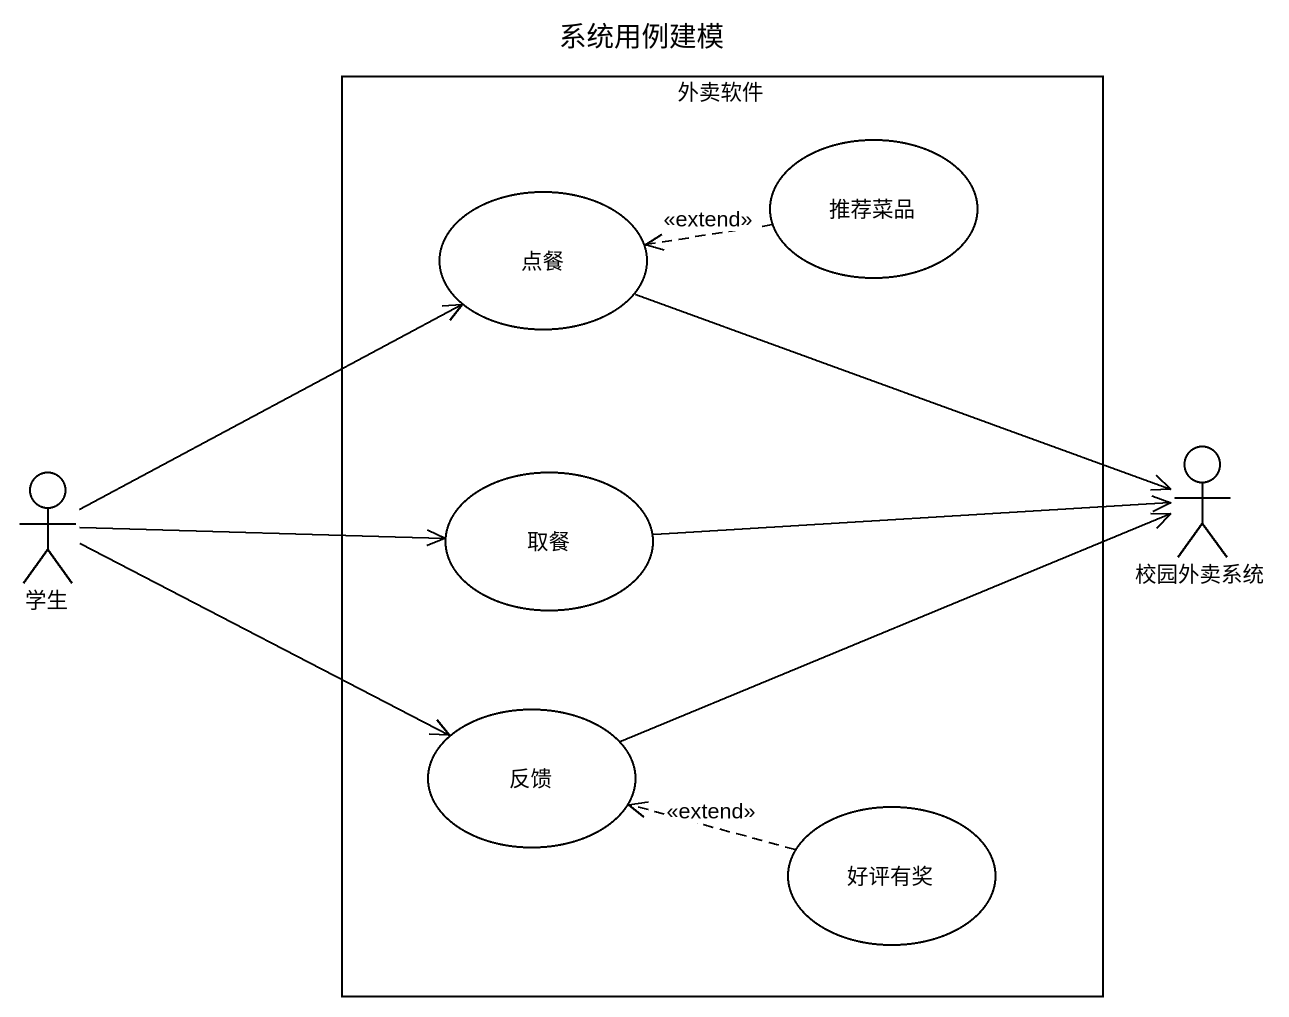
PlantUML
@startuml
title 系统用例建模
rectangle 外卖软件 {
  usecase 推荐菜品
  usecase 点餐
  usecase 取餐
  usecase 反馈
  usecase 好评有奖
}
actor 学生
actor 校园外卖系统
推荐菜品 .left.> 点餐 : <<extend>>
点餐 -right-> 校园外卖系统
学生 -up-> 点餐
学生 -right-> 取餐
学生 -right-> 反馈
校园外卖系统 <-left- 取餐
校园外卖系统 <-left- 反馈
好评有奖 .left.> 反馈 : <<extend>>
@enduml
